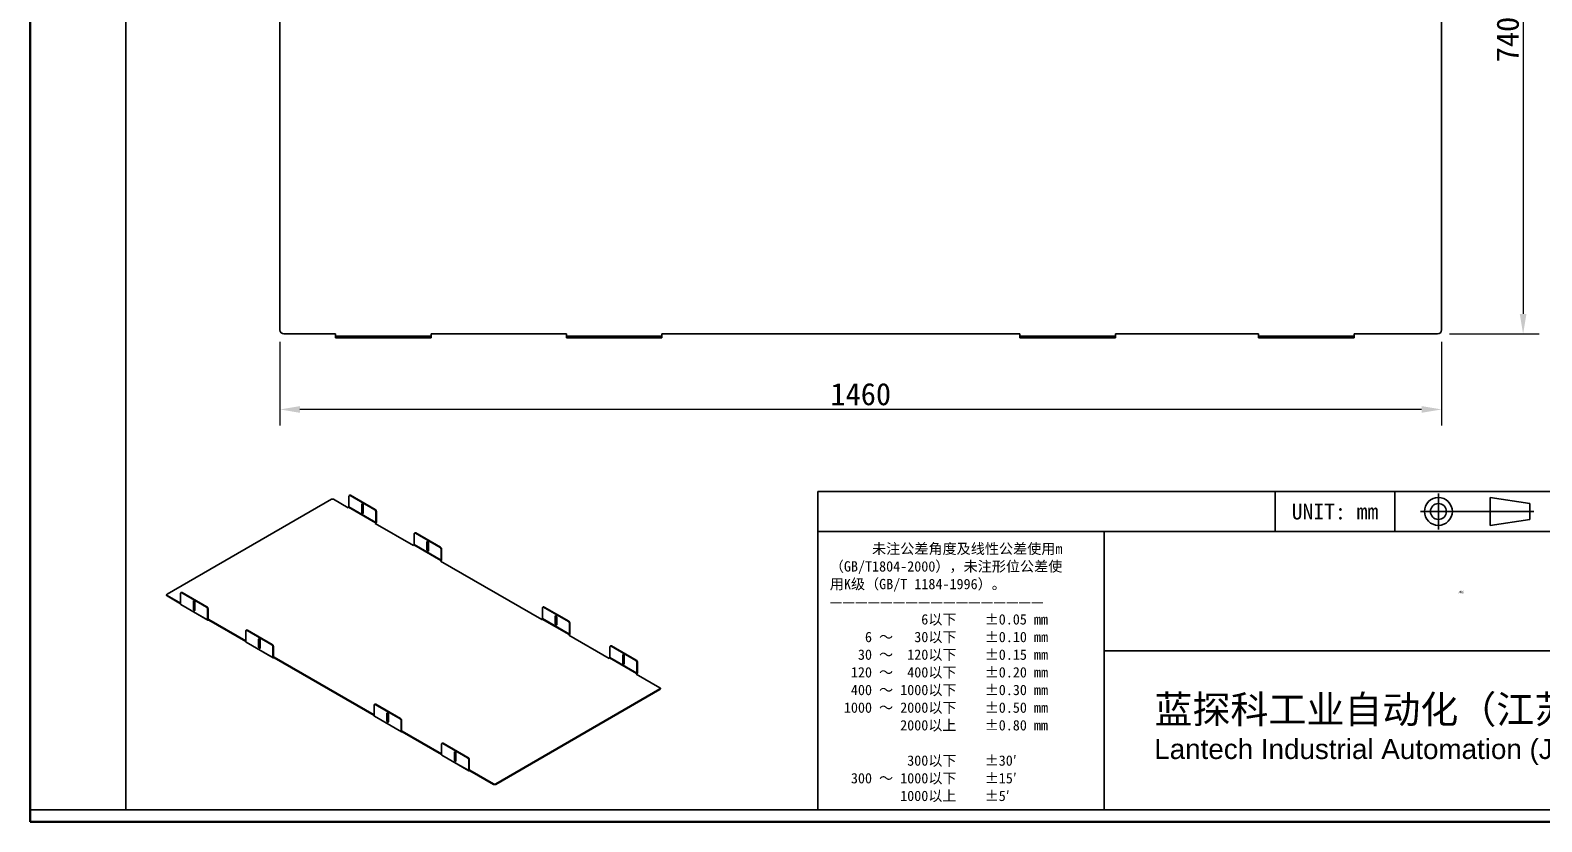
# Model space of a CAD drawing. Header units: millimetres. Extents: x 60 to 2915, y 55 to 2045.
# Drawn here: x 60 to 1960, y 55 to 1050 of the extents above; entities that cross this region are included whole.
import ezdxf
from ezdxf.enums import TextEntityAlignment as Align

# ---------------------------------------------------------------- set-up
doc = ezdxf.new("R2018")
doc.units = ezdxf.units.MM
doc.header["$LTSCALE"] = 10
doc.linetypes.add('CHAIN', pattern=[0.3543, 0.2362, -0.0295, 0.0591, -0.0295])
doc.linetypes.add('DASHED', pattern=[0.2067, 0.1654, -0.0413])
for name, color, linetype, lineweight in [('1', 7, 'Continuous', 18), ('可见 (ISO)', 7, 'Continuous', 25), ('可见窄的 (ISO)', 7, 'Continuous', 18), ('图框 (ISO)', 7, 'Continuous', 35), ('标题 (ISO)', 7, 'Continuous', 25)]:
    doc.layers.add(name, color=color, linetype=linetype, lineweight=lineweight)
doc.layers.add('尺寸 (ISO)', color=7, linetype='Continuous', lineweight=18, true_color=0x008000)
doc.layers.add('隐藏 (ISO)', color=5, linetype='DASHED', lineweight=18, true_color=0x0000ff)
doc.styles.get("Standard").update_dxf_attribs({"font": 'simfang.ttf'})
doc.styles.add('文本样式164', font='SimSun.ttf')
doc.styles.add('最新国标', font='simfang.ttf')
doc.styles.add('注释文本 (ISO)', font='simfang.ttf')
doc.dimstyles.new('默认 (GB)', dxfattribs={"dimscale": 10, "dimtxt": 2.8, "dimasz": 2.5, "dimexe": 2, "dimexo": 1.5, "dimgap": 0.5, "dimtad": 1, "dimtoh": 1, "dimdsep": 46, "dimtxsty": '最新国标', "dimcen": 0.09, "dimdle": 10, "dimclrd": 256, "dimclre": 256, "dimclrt": 256, "dimaunit": 1, "dimadec": 3, "dimazin": 2, "dimtfac": 0.535714, "dimtdec": 3, "dimtmove": 0, "dimatfit": 3, "dimfxl": 0, "dimtolj": 1, "dimlwd": -1, "dimlwe": -1, "dimarcsym": 0})

# ---------------------------------------------------------------- blocks, each defined once
blk = doc.blocks.new('图框 最新国标')
at = {"layer": '图框 (ISO)'}
for p, q in [((6, 7), (6, 204.5)), ((6, 7), (6, 5.5)), ((6, 7), (6, 5.5)), ((291.5, 5.5), (6, 5.5))]:
    blk.add_line(p, q, dxfattribs=at)
at = {"layer": '图框 (ISO)', "color": 7, "linetype": 'Continuous', "lineweight": 25}
for p, q in [((18, 7), (18, 203)), ((290, 7), (6, 7)), ((290, 7), (18, 7))]:
    blk.add_line(p, q, dxfattribs=at)
at = {"layer": '图框 (ISO)', "lineweight": 30}
blk.add_attdef('零件代号', text='', height=2.5, rotation=180, dxfattribs=at).set_placement((35.5, 199), align=Align.MIDDLE_CENTER)
blk = doc.blocks.new('标题栏 最新国标')
at = {"layer": '标题 (ISO)'}
for p, q in [((381.98, -183.84), (196.98, -183.84)), ((196.98, -183.84), (196.98, -223.84)), ((254.48, -183.84), (254.48, -188.84)), ((269.48, -183.84), (269.48, -188.84)), ((289.48, -183.84), (289.48, -188.84)), ((381.98, -223.84), (381.98, -183.84)), ((383.48, -183.84), (383.48, -225.34)), ((281.48, -188.09), (281.48, -184.59)), ((281.48, -184.59), (286.48, -185.34)), ((286.48, -185.34), (286.48, -187.34)), ((286.48, -187.34), (281.48, -188.09)), ((196.98, -188.84), (381.98, -188.84)), ((232.98, -188.84), (232.98, -223.84)), ((321.98, -188.84), (321.98, -223.84)), ((321.98, -193.84), (381.98, -193.84)), ((321.98, -198.84), (381.98, -198.84)), ((351.98, -198.84), (351.98, -208.84)), ((321.98, -203.84), (232.98, -203.84)), ((321.98, -203.84), (381.98, -203.84)), ((321.98, -208.84), (381.98, -208.84)), ((321.98, -218.84), (381.98, -218.84)), ((196.98, -223.84), (381.98, -223.84)), ((383.48, -225.34), (196.98, -225.34))]:
    blk.add_line(p, q, dxfattribs=at)
at = {"layer": '标题 (ISO)', "linetype": 'CHAIN', "ltscale": 5.000333}
blk.add_line((274.98, -184.09), (274.98, -188.59), dxfattribs=at)
at = {"layer": '标题 (ISO)', "linetype": 'CHAIN', "ltscale": 15.834605}
blk.add_line((272.73, -186.34), (286.98, -186.34), dxfattribs=at)
at = {"layer": '标题 (ISO)'}
for radius in [1.75, 1]:
    blk.add_circle((274.98, -186.34), radius, dxfattribs=at)
at = {"layer": '1', "style": '文本样式164'}
for s, p in [('UNIT: mm', (261.98, -186.34)), ('材 料', (299.48, -186.34)), ('设 计', (327.98, -191.34)), ('制 图', (327.98, -196.34)), ('比 例', (327.98, -201.34)), ('重 量', (357.98, -201.34)), ('共 1  张', (336.98, -206.34)), ('第 1  张', (366.98, -206.34))]:
    blk.add_text(s, height=2, dxfattribs=at).set_placement(p, align=Align.MIDDLE_CENTER)
at = {"layer": '标题 (ISO)', "style": '注释文本 (ISO)'}
for s, insert, char_height, attachment_point, line_spacing_factor in [('\\fSimSun|b0|i0;{\\H1.3000;      未注公差角度及线性公差使用m\\P}\\fSimSun|b0|i0;{\\H1.3000;（GB/T1804-2000），未注形位公差使\\P}\\fSimSun|b0|i0;{\\H1.3000;用K级（GB/T 1184-1996）。\\P}\\fSimSun|b0|i0;{\\H1.3000;—————————————————\\P}\\fSimSun|b0|i0;{\\H1.3000;             6以下    ±0.05 mm\\P}\\fSimSun|b0|i0;{\\H1.3000;     6 ～   30以下    ±0.10 mm\\P}\\fSimSun|b0|i0;{\\H1.3000;    30 ～  120以下    ±0.15 mm\\P}\\fSimSun|b0|i0;{\\H1.3000;   120 ～  400以下    ±0.20 mm\\P}\\fSimSun|b0|i0;{\\H1.3000;   400 ～ 1000以下    ±0.30 mm\\P}\\fSimSun|b0|i0;{\\H1.3000;  1000 ～ 2000以下    ±0.50 mm\\P}\\fSimSun|b0|i0;{\\H1.3000;          2000以上    ±0.80 mm\\P}\\fSimSun|b0|i0;{\\H1.3000;\\P}\\fSimSun|b0|i0;{\\H1.3000;           300以下    ±30′\\P}\\fSimSun|b0|i0;{\\H1.3000;   300 ～ 1000以下    ±15′\\P}\\fSimSun|b0|i0;{\\H1.3000;          1000以上    ±5′}', (198.48, -206.63), 1.3, 4, 1.023913), ('\\pxsm0.94;\\fMicrosoft YaHei|b0|i0;{\\H3.5000;蓝探科工业自动化（江苏）有限公司\\P}\\fArial|b0|i0;{\\H2.5000;Lantech Industrial Automation (Jiangsu) Co., Ltd}\\fFangSong|b0|i0;{\\H2.5000;.}', (277.48, -213.84), 2, 5, 0.978695)]:
    blk.add_mtext(s, dxfattribs=dict(at, insert=insert, char_height=char_height, attachment_point=attachment_point, line_spacing_factor=line_spacing_factor))
at = {"layer": '标题 (ISO)', "attachment_point": 5, "style": '注释文本 (ISO)'}
for s, insert, char_height in [('\\fFangSong|b0|i0;零件号', (327.98, -211.84), 2), ('\\fSimSun|b0|i0;{\\H1.6000;未经蓝探科事先书面同意，严禁复制或发布此文件。}', (351.98, -221.34), 1.6)]:
    blk.add_mtext(s, dxfattribs=dict(at, insert=insert, char_height=char_height))
at = {"layer": '标题 (ISO)', "lineweight": 30, "flags": 104}
for tag, height, p in [('材料', 2, (324.48, -186.34)), ('设计人', 2, (357.98, -191.34)), ('库存编号', 3.5, (277.48, -196.34)), ('设计人', 2, (357.98, -196.34)), ('视图比例', 2, (342.98, -201.34)), ('质量\\P3;', 2, (372.98, -201.34)), ('零件代号', 3.5, (357.98, -213.84))]:
    blk.add_attdef(tag, text='', height=height, dxfattribs=at).set_placement(p, align=Align.MIDDLE_CENTER)
blk = doc.blocks.new('*D10')
at = {"layer": 'Defpoints', "color": 0, "transparency": 16777216}
for p in [(1828.9, 1408.3), (1828.9, 668.3), (1936.4, 668.3)]:
    blk.add_point(p, dxfattribs=at)
at = {"layer": '尺寸 (ISO)', "color": 116, "true_color": 0x00803f, "transparency": 16777216}
for p, q in [((1843.9, 1408.3), (1956.4, 1408.3)), ((1936.4, 1383.3), (1936.4, 693.3)), ((1843.9, 668.3), (1956.4, 668.3))]:
    blk.add_line(p, q, dxfattribs=at)
for points in [[(1932.2, 1383.3), (1940.6, 1383.3), (1936.4, 1408.3)], [(1932.2, 693.3), (1940.6, 693.3), (1936.4, 668.3)]]:
    blk.add_solid(points, dxfattribs=at)
at = {"layer": '尺寸 (ISO)', "transparency": 16777216, "insert": (1917.2, 1038.3), "char_height": 28, "attachment_point": 5, "rotation": 90, "style": '最新国标'}
blk.add_mtext('\\A1;740', dxfattribs=at)
blk = doc.blocks.new('*D11')
at = {"layer": 'Defpoints', "color": 0, "transparency": 16777216}
for p in [(373.9, 673.3), (1833.9, 673.3), (373.9, 573.3)]:
    blk.add_point(p, dxfattribs=at)
at = {"layer": '尺寸 (ISO)', "color": 116, "true_color": 0x00803f, "transparency": 16777216}
for p, q in [((373.9, 658.3), (373.9, 553.3)), ((1833.9, 658.3), (1833.9, 553.3)), ((1808.9, 573.3), (398.9, 573.3))]:
    blk.add_line(p, q, dxfattribs=at)
for points in [[(398.9, 577.5), (398.9, 569.1), (373.9, 573.3)], [(1808.9, 577.5), (1808.9, 569.1), (1833.9, 573.3)]]:
    blk.add_solid(points, dxfattribs=at)
at = {"layer": '尺寸 (ISO)', "transparency": 16777216, "insert": (1103.9, 592.4), "char_height": 28, "attachment_point": 5, "style": '最新国标'}
blk.add_mtext('\\A1;1460', dxfattribs=at)

msp = doc.modelspace()

# ---------------------------------------------------------------- linework, layer by layer
at = {"layer": '可见 (ISO)'}
for p, q in [((373.8957, 673.2864), (373.8957, 1403.2864)), ((1833.8957, 1403.2864), (1833.8957, 673.2864)), ((378.8957, 668.2864), (443.8957, 668.2864)), ((443.8957, 668.2864), (443.8957, 667.2864)), ((443.8957, 667.2864), (443.8957, 665.2864)), ((443.8957, 665.2864), (448.8957, 665.2864)), ((443.8957, 665.2864), (443.8957, 663.2864)), ((558.8957, 665.2864), (448.8957, 665.2864)), ((558.8957, 665.2864), (563.8957, 665.2864)), ((563.8957, 667.2864), (563.8957, 668.2864)), ((563.8957, 668.2864), (733.8957, 668.2864)), ((563.8957, 665.2864), (563.8957, 667.2864)), ((563.8957, 663.2864), (563.8957, 665.2864)), ((733.8957, 668.2864), (733.8957, 667.2864)), ((733.8957, 667.2864), (733.8957, 665.2864)), ((733.8957, 665.2864), (738.8957, 665.2864)), ((733.8957, 665.2864), (733.8957, 663.2864)), ((848.8957, 665.2864), (738.8957, 665.2864)), ((848.8957, 665.2864), (853.8957, 665.2864)), ((853.8957, 667.2864), (853.8957, 668.2864)), ((853.8957, 668.2864), (1303.8957, 668.2864)), ((853.8957, 665.2864), (853.8957, 667.2864)), ((853.8957, 663.2864), (853.8957, 665.2864)), ((1303.8957, 668.2864), (1303.8957, 667.2864)), ((1303.8957, 667.2864), (1303.8957, 665.2864)), ((1303.8957, 665.2864), (1308.8957, 665.2864)), ((1303.8957, 665.2864), (1303.8957, 663.2864)), ((1418.8957, 665.2864), (1308.8957, 665.2864)), ((1418.8957, 665.2864), (1423.8957, 665.2864)), ((1423.8957, 667.2864), (1423.8957, 668.2864)), ((1423.8957, 668.2864), (1603.8957, 668.2864)), ((1423.8957, 665.2864), (1423.8957, 667.2864)), ((1423.8957, 663.2864), (1423.8957, 665.2864)), ((1603.8957, 668.2864), (1603.8957, 667.2864)), ((1603.8957, 667.2864), (1603.8957, 665.2864)), ((1603.8957, 665.2864), (1608.8957, 665.2864)), ((1603.8957, 665.2864), (1603.8957, 663.2864)), ((1718.8957, 665.2864), (1608.8957, 665.2864)), ((1718.8957, 665.2864), (1723.8957, 665.2864)), ((1723.8957, 667.2864), (1723.8957, 668.2864)), ((1723.8957, 668.2864), (1828.8957, 668.2864)), ((1723.8957, 665.2864), (1723.8957, 667.2864)), ((1723.8957, 663.2864), (1723.8957, 665.2864)), ((448.8957, 663.2864), (443.8957, 663.2864)), ((558.8957, 663.2864), (448.8957, 663.2864)), ((563.8957, 663.2864), (558.8957, 663.2864)), ((738.8957, 663.2864), (733.8957, 663.2864)), ((848.8957, 663.2864), (738.8957, 663.2864)), ((853.8957, 663.2864), (848.8957, 663.2864)), ((1308.8957, 663.2864), (1303.8957, 663.2864)), ((1418.8957, 663.2864), (1308.8957, 663.2864)), ((1423.8957, 663.2864), (1418.8957, 663.2864)), ((1608.8957, 663.2864), (1603.8957, 663.2864)), ((1718.8957, 663.2864), (1608.8957, 663.2864)), ((1723.8957, 663.2864), (1718.8957, 663.2864)), ((232.0649, 341.1261), (438.5401, 460.3346)), ((459.7533, 449.7202), (441.3685, 460.3346)), ((460.6018, 464.2538), (460.6018, 450.8633)), ((461.5817, 465.496), (461.016, 465.1694)), ((462.016, 465.0703), (493.1287, 447.1074)), ((493.6944, 447.434), (462.5817, 465.3969)), ((460.0361, 449.8835), (459.7533, 449.7202)), ((476.6532, 444.2088), (476.6532, 454.0068)), ((477.2188, 454.3334), (477.2188, 444.5354)), ((478.4916, 452.9454), (478.4916, 443.1474)), ((494.543, 431.2674), (494.543, 444.6579)), ((495.1086, 444.9845), (495.1086, 431.594)), ((493.6944, 430.1243), (493.9773, 430.2876)), ((541.7777, 402.3634), (493.6944, 430.1243)), ((543.6061, 418.1392), (543.0404, 417.8126)), ((575.7188, 400.0772), (544.6061, 418.0401)), ((542.0605, 402.5267), (541.7777, 402.3634)), ((542.6262, 416.897), (542.6262, 403.5065)), ((544.0404, 417.7135), (575.1531, 399.7506)), ((558.6775, 396.852), (558.6775, 406.65)), ((559.2432, 406.9766), (559.2432, 397.1786)), ((560.516, 405.5886), (560.516, 395.7906)), ((575.7188, 382.7675), (576.0017, 382.9308)), ((702.998, 309.2828), (575.7188, 382.7675)), ((576.5673, 383.9106), (576.5673, 397.3011)), ((577.133, 397.6277), (577.133, 384.2372)), ((249.0355, 342.1059), (249.0355, 328.7154)), ((250.0154, 343.3481), (249.4497, 343.0215)), ((281.5624, 324.9595), (250.4497, 342.9224)), ((282.1281, 325.2861), (251.0154, 343.249)), ((231.4791, 339.6565), (231.4791, 340.3097)), ((232.0649, 339.4932), (249.0355, 329.6952)), ((249.0355, 329.042), (232.0649, 338.84)), ((283.308, 308.387), (249.3669, 327.983)), ((265.0868, 322.061), (265.0868, 331.8589)), ((265.6525, 332.1855), (265.6525, 322.3876)), ((266.9253, 330.7975), (266.9253, 320.9995)), ((703.8466, 323.8164), (703.8466, 310.4259)), ((704.8265, 325.0586), (704.2608, 324.732)), ((705.2608, 324.6329), (736.3735, 306.67)), ((736.9392, 306.9966), (705.8265, 324.9595)), ((282.9766, 309.1195), (282.9766, 322.51)), ((283.5423, 322.8366), (283.5423, 309.4461)), ((284.108, 309.1195), (284.3908, 309.2828)), ((284.3908, 308.6296), (284.108, 308.4663)), ((284.3908, 308.6296), (284.3908, 309.2828)), ((284.3908, 309.2828), (331.0599, 282.3384)), ((331.0599, 281.6852), (284.3908, 308.6296)), ((703.2809, 309.4461), (702.998, 309.2828)), ((719.8979, 303.7714), (719.8979, 313.5694)), ((720.4636, 313.896), (720.4636, 304.098)), ((721.7364, 312.5079), (721.7364, 302.71)), ((737.7877, 290.83), (737.7877, 304.2205)), ((738.3534, 304.5471), (738.3534, 291.1566)), ((331.0599, 294.7491), (331.0599, 281.3586)), ((332.0398, 295.9913), (331.4741, 295.6647)), ((363.5868, 277.6027), (332.4741, 295.5656)), ((364.1525, 277.9293), (333.0398, 295.8922)), ((736.9392, 289.6869), (737.222, 289.8502)), ((787.8509, 260.293), (736.9392, 289.6869)), ((365.3324, 261.0302), (331.3912, 280.6262)), ((347.1112, 274.7042), (347.1112, 284.5021)), ((347.6769, 284.8287), (347.6769, 275.0308)), ((348.9497, 283.4407), (348.9497, 273.6427)), ((365.001, 261.7627), (365.001, 275.1532)), ((365.5667, 275.4798), (365.5667, 262.0893)), ((788.6994, 274.8266), (788.6994, 261.4361)), ((789.6793, 276.0688), (789.1136, 275.7422)), ((790.1136, 275.6431), (821.2263, 257.6802)), ((821.792, 258.0068), (790.6793, 275.9697)), ((366.1324, 261.7627), (366.4152, 261.926)), ((366.4152, 261.2728), (366.1324, 261.1095)), ((366.4152, 261.2728), (366.4152, 261.926)), ((366.4152, 261.926), (492.2802, 189.2578)), ((492.2802, 188.6046), (366.4152, 261.2728)), ((788.1337, 260.4563), (787.8509, 260.293)), ((804.7507, 254.7816), (804.7507, 264.5796)), ((805.3164, 264.9062), (805.3164, 255.1082)), ((806.5892, 263.5181), (806.5892, 253.7202)), ((822.6405, 241.8402), (822.6405, 255.2307)), ((823.2062, 255.5573), (823.2062, 242.1668)), ((821.792, 240.6971), (822.0748, 240.8604)), ((851.4905, 223.5506), (821.792, 240.6971)), ((851.4905, 221.9176), (645.0153, 102.7091)), ((851.4905, 221.2645), (645.0153, 102.0559)), ((852.0762, 222.0809), (852.0762, 222.7341)), ((492.2802, 201.6685), (492.2802, 188.278)), ((493.2601, 202.9107), (492.6944, 202.5841)), ((524.8071, 184.5221), (493.6944, 202.485)), ((525.3728, 184.8487), (494.2601, 202.8116)), ((508.3315, 181.6235), (508.3315, 191.4215)), ((508.8972, 191.7481), (508.8972, 181.9501)), ((510.17, 190.3601), (510.17, 180.5621)), ((526.5527, 167.9496), (492.6116, 187.5455)), ((526.2213, 168.6821), (526.2213, 182.0726)), ((526.787, 182.3992), (526.787, 169.0087)), ((527.3527, 168.6821), (527.6356, 168.8454)), ((527.6356, 168.1922), (527.3527, 168.0289)), ((527.6356, 168.1922), (527.6356, 168.8454)), ((527.6356, 168.8454), (577.133, 140.268)), ((577.133, 139.6148), (527.6356, 168.1922)), ((577.133, 152.6787), (577.133, 139.2882)), ((578.1129, 153.9209), (577.5472, 153.5943)), ((609.6599, 135.5323), (578.5472, 153.4952)), ((610.2256, 135.8589), (579.1129, 153.8218)), ((611.4055, 118.9598), (577.4644, 138.5558)), ((593.1844, 132.6337), (593.1844, 142.4317)), ((593.75, 142.7583), (593.75, 132.9603)), ((595.0228, 141.3703), (595.0228, 131.5723)), ((611.0742, 119.6923), (611.0742, 133.0828)), ((611.6398, 133.4094), (611.6398, 120.0189)), ((612.2055, 119.6923), (612.4884, 119.8556)), ((612.4884, 119.2024), (612.2055, 119.0391)), ((612.4884, 119.2024), (612.4884, 119.8556)), ((612.4884, 119.8556), (642.1869, 102.7091)), ((642.1869, 102.0559), (612.4884, 119.2024))]:
    msp.add_line(p, q, dxfattribs=at)
for centre, start, end in [((378.8957, 673.2864), 180, 270), ((1828.8957, 673.2864), 270, 0)]:
    msp.add_arc(centre, 5, start, end, dxfattribs=at)
for centre, major_axis, start_param, end_param in [((439.9543, 459.5182), (2, 0), 0.785398163, 2.35619449), ((462.016, 463.4373), (-1, 1.7321), 5.497787144, 7.068583471), ((462.5817, 463.7639), (-1, 1.7321), 5.497787144, 6.283185307), ((460.0361, 450.5367), (-0.4, -0.6928), 0.785398163, 2.35619449), ((477.5724, 453.4761), (-0.65, 1.1258), 3.926990817, 7.068583471), ((477.5724, 443.6781), (0.65, -1.1258), 3.926990817, 7.068583471), ((478.1381, 453.8027), (0.65, -1.1258), 3.591789344, 3.926990817), ((478.1381, 444.0047), (0.65, -1.1258), 3.926990817, 5.832988617), ((493.1287, 445.4744), (1, -1.7321), 0.785398163, 2.35619449), ((493.6944, 445.801), (-1, 1.7321), 3.926990817, 5.497787144), ((493.9773, 430.9408), (0.4, 0.6928), 3.926990817, 5.497787144), ((493.9773, 430.9408), (-0.8, -1.3856), 1.011806461, 2.35619449), ((544.0404, 416.0805), (-1, 1.7321), 5.497787144, 7.068583471), ((544.6061, 416.4071), (-1, 1.7321), 5.497787144, 6.283185307), ((542.0605, 403.1799), (-0.4, -0.6928), 0.785398163, 2.35619449), ((559.5968, 406.1193), (-0.65, 1.1258), 3.926990817, 7.068583471), ((560.1625, 406.4459), (0.65, -1.1258), 3.591789344, 3.926990817), ((575.1531, 398.1176), (1, -1.7321), 0.785398163, 2.35619449), ((575.7188, 398.4442), (-1, 1.7321), 3.926990817, 5.497787144), ((559.5968, 396.3213), (0.65, -1.1258), 3.926990817, 7.068583471), ((560.1625, 396.6479), (0.65, -1.1258), 3.926990817, 5.832988617), ((576.0017, 383.584), (0.4, 0.6928), 3.926990817, 5.497787144), ((576.0017, 383.584), (-0.8, -1.3856), 1.011806461, 2.35619449), ((250.4497, 341.2894), (-1, 1.7321), 5.497787144, 7.068583471), ((251.0154, 341.616), (-1, 1.7321), 5.497787144, 6.283185307), ((233.4791, 340.3097), (-2, 0), 5.497787144, 7.068583471), ((233.4791, 339.6565), (-2, 0), 0, 0.785398163), ((250.1669, 329.3686), (-0.8, -1.3856), 5.497787144, 6.283185307), ((266.006, 331.3282), (-0.65, 1.1258), 3.926990817, 7.068583471), ((266.5717, 331.6548), (0.65, -1.1258), 3.591789344, 3.926990817), ((281.5624, 323.3265), (1, -1.7321), 0.785398163, 2.35619449), ((282.1281, 323.6531), (-1, 1.7321), 3.926990817, 5.497787144), ((705.2608, 322.9999), (-1, 1.7321), 5.497787144, 7.068583471), ((705.8265, 323.3265), (-1, 1.7321), 5.497787144, 6.283185307), ((266.006, 321.5302), (0.65, -1.1258), 3.926990817, 7.068583471), ((266.5717, 321.8568), (0.65, -1.1258), 3.926990817, 5.832988617), ((284.108, 309.7727), (-0.8, -1.3856), 5.497787144, 7.068583471), ((284.108, 309.7727), (-0.4, -0.6928), 5.497787144, 7.068583471), ((703.2809, 310.0993), (-0.4, -0.6928), 0.785398163, 2.35619449), ((720.8171, 313.0387), (-0.65, 1.1258), 3.926990817, 7.068583471), ((721.3828, 313.3653), (0.65, -1.1258), 3.591789344, 3.926990817), ((721.3828, 303.5673), (0.65, -1.1258), 3.926990817, 5.832988617), ((736.3735, 305.037), (1, -1.7321), 0.785398163, 2.35619449), ((736.9392, 305.3636), (-1, 1.7321), 3.926990817, 5.497787144), ((332.4741, 293.9326), (-1, 1.7321), 5.497787144, 7.068583471), ((333.0398, 294.2592), (-1, 1.7321), 5.497787144, 6.283185307), ((348.0304, 283.9714), (-0.65, 1.1258), 3.926990817, 7.068583471), ((348.5961, 284.298), (0.65, -1.1258), 3.591789344, 3.926990817), ((720.8171, 303.2407), (0.65, -1.1258), 3.926990817, 7.068583471), ((737.222, 290.5034), (0.4, 0.6928), 3.926990817, 5.497787144), ((737.222, 290.5034), (-0.8, -1.3856), 1.011806461, 2.35619449), ((332.1912, 282.0118), (-0.8, -1.3856), 5.497787144, 6.283185307), ((348.0304, 274.1734), (0.65, -1.1258), 3.926990817, 7.068583471), ((348.5961, 274.5), (0.65, -1.1258), 3.926990817, 5.832988617), ((363.5868, 275.9697), (1, -1.7321), 0.785398163, 2.35619449), ((364.1525, 276.2963), (-1, 1.7321), 3.926990817, 5.497787144), ((790.1136, 274.0101), (-1, 1.7321), 5.497787144, 7.068583471), ((790.6793, 274.3367), (-1, 1.7321), 5.497787144, 6.283185307), ((366.1324, 262.4159), (-0.8, -1.3856), 5.497787144, 7.068583471), ((366.1324, 262.4159), (-0.4, -0.6928), 5.497787144, 7.068583471), ((788.1337, 261.1095), (-0.4, -0.6928), 0.785398163, 2.35619449), ((805.6699, 264.0489), (-0.65, 1.1258), 3.926990817, 7.068583471), ((805.6699, 254.2509), (0.65, -1.1258), 3.926990817, 7.068583471), ((806.2356, 264.3755), (0.65, -1.1258), 3.591789344, 3.926990817), ((806.2356, 254.5775), (0.65, -1.1258), 3.926990817, 5.832988617), ((821.2263, 256.0472), (1, -1.7321), 0.785398163, 2.35619449), ((821.792, 256.3738), (-1, 1.7321), 3.926990817, 5.497787144), ((822.0748, 241.5136), (0.4, 0.6928), 3.926990817, 5.497787144), ((822.0748, 241.5136), (-0.8, -1.3856), 1.011806461, 2.35619449), ((850.0762, 222.7341), (2, 0), 5.497787144, 7.068583471), ((850.0762, 222.0809), (2, 0), 5.497787144, 6.283185307), ((493.6944, 200.852), (-1, 1.7321), 5.497787144, 7.068583471), ((494.2601, 201.1786), (-1, 1.7321), 5.497787144, 6.283185307), ((509.2508, 190.8908), (-0.65, 1.1258), 3.926990817, 7.068583471), ((509.8165, 191.2174), (0.65, -1.1258), 3.591789344, 3.926990817), ((493.4116, 188.9312), (-0.8, -1.3856), 5.497787144, 6.283185307), ((509.2508, 181.0928), (0.65, -1.1258), 3.926990817, 7.068583471), ((509.8165, 181.4194), (0.65, -1.1258), 3.926990817, 5.832988617), ((524.8071, 182.8891), (1, -1.7321), 0.785398163, 2.35619449), ((525.3728, 183.2157), (-1, 1.7321), 3.926990817, 5.497787144), ((527.3527, 169.3353), (-0.8, -1.3856), 5.497787144, 7.068583471), ((527.3527, 169.3353), (-0.4, -0.6928), 5.497787144, 7.068583471), ((578.5472, 151.8622), (-1, 1.7321), 5.497787144, 7.068583471), ((579.1129, 152.1888), (-1, 1.7321), 5.497787144, 6.283185307), ((578.2644, 139.9414), (-0.8, -1.3856), 5.497787144, 6.283185307), ((594.1036, 141.901), (-0.65, 1.1258), 3.926990817, 7.068583471), ((594.6693, 142.2276), (0.65, -1.1258), 3.591789344, 3.926990817), ((609.6599, 133.8993), (1, -1.7321), 0.785398163, 2.35619449), ((610.2256, 134.2259), (-1, 1.7321), 3.926990817, 5.497787144), ((594.1036, 132.103), (0.65, -1.1258), 3.926990817, 7.068583471), ((594.6693, 132.4296), (0.65, -1.1258), 3.926990817, 5.832988617), ((612.2055, 120.3455), (-0.8, -1.3856), 5.497787144, 7.068583471), ((612.2055, 120.3455), (-0.4, -0.6928), 5.497787144, 7.068583471), ((643.6011, 103.5256), (-2, 0), 0.785398163, 2.35619449), ((643.6011, 102.8724), (2, 0), 3.926990817, 5.497787144)]:
    msp.add_ellipse(centre, major_axis=major_axis, ratio=0.577350269, start_param=start_param, end_param=end_param, dxfattribs=at)
at = {"layer": '可见窄的 (ISO)'}
for p, q in [((462.016, 465.0703), (462.5817, 465.3969)), ((493.9773, 430.2876), (460.0361, 449.8835)), ((494.543, 431.2674), (460.6018, 450.8633)), ((476.6532, 454.0068), (477.2188, 454.3334)), ((476.6532, 444.2088), (477.2188, 444.5354)), ((493.6944, 447.434), (493.1287, 447.1074)), ((494.543, 444.6579), (495.1086, 444.9845)), ((544.0404, 417.7135), (544.6061, 418.0401)), ((576.0017, 382.9308), (542.0605, 402.5267)), ((576.5673, 383.9106), (542.6262, 403.5065)), ((558.6775, 406.65), (559.2432, 406.9766)), ((575.7188, 400.0772), (575.1531, 399.7506)), ((558.6775, 396.852), (559.2432, 397.1786)), ((576.5673, 397.3011), (577.133, 397.6277)), ((250.4497, 342.9224), (251.0154, 343.249)), ((232.0649, 338.84), (232.0649, 339.4932)), ((249.0355, 328.7154), (282.9766, 309.1195)), ((265.0868, 331.8589), (265.6525, 332.1855)), ((282.1281, 325.2861), (281.5624, 324.9595)), ((705.2608, 324.6329), (705.8265, 324.9595)), ((265.0868, 322.061), (265.6525, 322.3876)), ((282.9766, 322.51), (283.5423, 322.8366)), ((284.108, 309.1195), (283.5423, 309.4461)), ((737.222, 289.8502), (703.2809, 309.4461)), ((737.7877, 290.83), (703.8466, 310.4259)), ((719.8979, 313.5694), (720.4636, 313.896)), ((719.8979, 303.7714), (720.4636, 304.098)), ((736.9392, 306.9966), (736.3735, 306.67)), ((737.7877, 304.2205), (738.3534, 304.5471)), ((332.4741, 295.5656), (333.0398, 295.8922)), ((331.0599, 281.3586), (365.001, 261.7627)), ((347.1112, 284.5021), (347.6769, 284.8287)), ((347.1112, 274.7042), (347.6769, 275.0308)), ((364.1525, 277.9293), (363.5868, 277.6027)), ((365.001, 275.1532), (365.5667, 275.4798)), ((790.1136, 275.6431), (790.6793, 275.9697)), ((366.1324, 261.7627), (365.5667, 262.0893)), ((822.0748, 240.8604), (788.1337, 260.4563)), ((822.6405, 241.8402), (788.6994, 261.4361)), ((804.7507, 264.5796), (805.3164, 264.9062)), ((804.7507, 254.7816), (805.3164, 255.1082)), ((821.792, 258.0068), (821.2263, 257.6802)), ((822.6405, 255.2307), (823.2062, 255.5573)), ((851.4905, 221.9176), (851.4905, 221.2645)), ((493.6944, 202.485), (494.2601, 202.8116)), ((508.3315, 191.4215), (508.8972, 191.7481)), ((492.2802, 188.278), (526.2213, 168.6821)), ((508.3315, 181.6235), (508.8972, 181.9501)), ((525.3728, 184.8487), (524.8071, 184.5221)), ((526.2213, 182.0726), (526.787, 182.3992)), ((527.3527, 168.6821), (526.787, 169.0087)), ((578.5472, 153.4952), (579.1129, 153.8218)), ((577.133, 139.2882), (611.0742, 119.6923)), ((593.1844, 142.4317), (593.75, 142.7583)), ((610.2256, 135.8589), (609.6599, 135.5323)), ((611.0742, 133.0828), (611.6398, 133.4094)), ((593.1844, 132.6337), (593.75, 132.9603)), ((612.2055, 119.6923), (611.6398, 120.0189)), ((642.1869, 102.7091), (642.1869, 102.0559)), ((645.0153, 102.0559), (645.0153, 102.7091))]:
    msp.add_line(p, q, dxfattribs=at)
at = {"layer": '隐藏 (ISO)', "ltscale": 0.380839}
for p, q in [((500.6457, 663.2864), (500.6457, 665.2864)), ((507.1457, 663.2864), (507.1457, 665.2864)), ((790.6457, 663.2864), (790.6457, 665.2864)), ((797.1457, 663.2864), (797.1457, 665.2864)), ((1360.6457, 663.2864), (1360.6457, 665.2864)), ((1367.1457, 663.2864), (1367.1457, 665.2864)), ((1660.6457, 663.2864), (1660.6457, 665.2864)), ((1667.1457, 663.2864), (1667.1457, 665.2864))]:
    msp.add_line(p, q, dxfattribs=at)

# ---------------------------------------------------------------- block references
at = {"xscale": 10, "yscale": 10, "zscale": 10}
msp.add_blockref('图框 最新国标', (0, 0), dxfattribs=at)
ref = msp.add_blockref('标题栏 最新国标', (-919.8253, 2308.4428), dxfattribs=dict(xscale=10, yscale=10, zscale=10))
lines = msp.add_mtext('5409919A', dxfattribs={"layer": '标题 (ISO)', "insert": (2660, 170), "char_height": 2.5, "attachment_point": 1})
ref.add_attrib('零件代号', '', (2660, 170), dxfattribs={"flags": 104}).embed_mtext(lines)
lines = msp.add_mtext('挡板', dxfattribs={"layer": '标题 (ISO)', "insert": (1855, 345), "char_height": 2.5, "attachment_point": 1})
ref.add_attrib('库存编号', '', (1855, 345), dxfattribs={"flags": 104}).embed_mtext(lines)
lines = msp.add_mtext('无', dxfattribs={"layer": '标题 (ISO)', "insert": (2810, 295), "char_height": 2.5, "attachment_point": 1})
ref.add_attrib('质量\\P3;', '', (2810, 295), dxfattribs={"flags": 104}).embed_mtext(lines)
lines = msp.add_mtext('1 : 10', dxfattribs={"layer": '标题 (ISO)', "insert": (2510, 295), "char_height": 2.5, "attachment_point": 1})
ref.add_attrib('视图比例', '', (2510, 295), dxfattribs={"flags": 104}).embed_mtext(lines)
lines = msp.add_mtext('LIA024', dxfattribs={"layer": '标题 (ISO)', "insert": (2660, 395), "char_height": 2.5, "attachment_point": 1})
ref.add_attrib('设计人', '', (2660, 395), dxfattribs={"flags": 104}).embed_mtext(lines)
lines = msp.add_mtext('LIA024', dxfattribs={"layer": '标题 (ISO)', "insert": (2660, 345), "char_height": 2.5, "attachment_point": 1})
ref.add_attrib('设计人', '', (2660, 345), dxfattribs={"flags": 104}).embed_mtext(lines)
lines = msp.add_mtext('Q235B', dxfattribs={"layer": '标题 (ISO)', "insert": (2325, 445), "char_height": 2.5, "attachment_point": 1})
ref.add_attrib('材料', '', (2325, 445), dxfattribs={"flags": 104}).embed_mtext(lines)

# ---------------------------------------------------------------- dimensions: what is measured, and where the dimension line sits
at = {"layer": '尺寸 (ISO)', "color": 116, "true_color": 0x00803f}
for base, p1, p2, angle, picture, middle in [((1936.3957, 668.2864), (1828.8957, 1408.2864), (1828.8957, 668.2864), 90, '*D10', (1936.3957, 1038.2864)), ((373.8957, 573.2864), (1833.8957, 673.2864), (373.8957, 673.2864), 180, '*D11', (1103.8957, 573.2864))]:
    dim = msp.add_linear_dim(base=base, p1=p1, p2=p2, angle=angle, dimstyle='默认 (GB)', override={"dimgap": 0.5, "dimtoh": 0, "dimdec": 2, "dimtol": 0, "dimlim": 0, "dimtp": 0, "dimtm": 0, "dimtdec": 3, "dimtofl": 0, "dimatfit": 1}, dxfattribs=at)
    dim.commit()
    dim.dimension.update_dxf_attribs({"geometry": picture, "text_midpoint": middle, "dimtype": 160})

doc.saveas('drawing.dxf')
